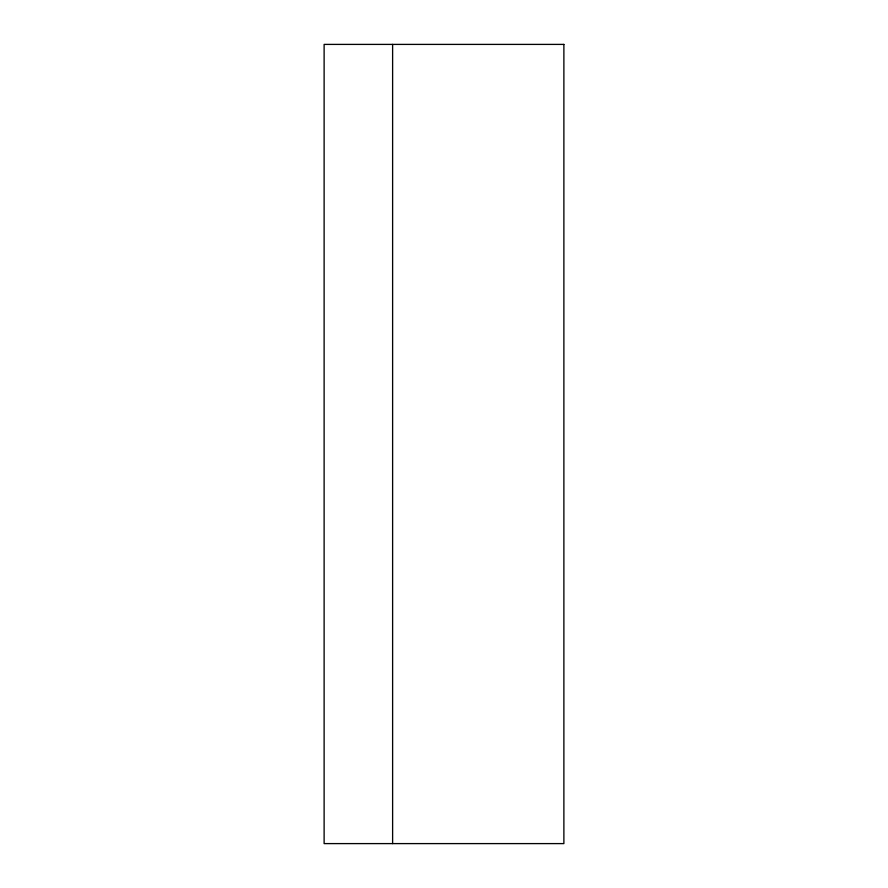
<?xml version="1.0" encoding="UTF-8"?>
<svg xmlns="http://www.w3.org/2000/svg" width="888" height="888" viewBox="0 0 888 888"><rect width="100%" height="100%" fill="white"/><g stroke="black" fill="none" stroke-linecap="round" stroke-linejoin="round"><path stroke-width="1.33" d="M392.618 44.4L392.618 843.6M563.88 44.4L324.12 44.4L324.12 843.6L563.88 843.6L563.88 44.4"/></g></svg>
